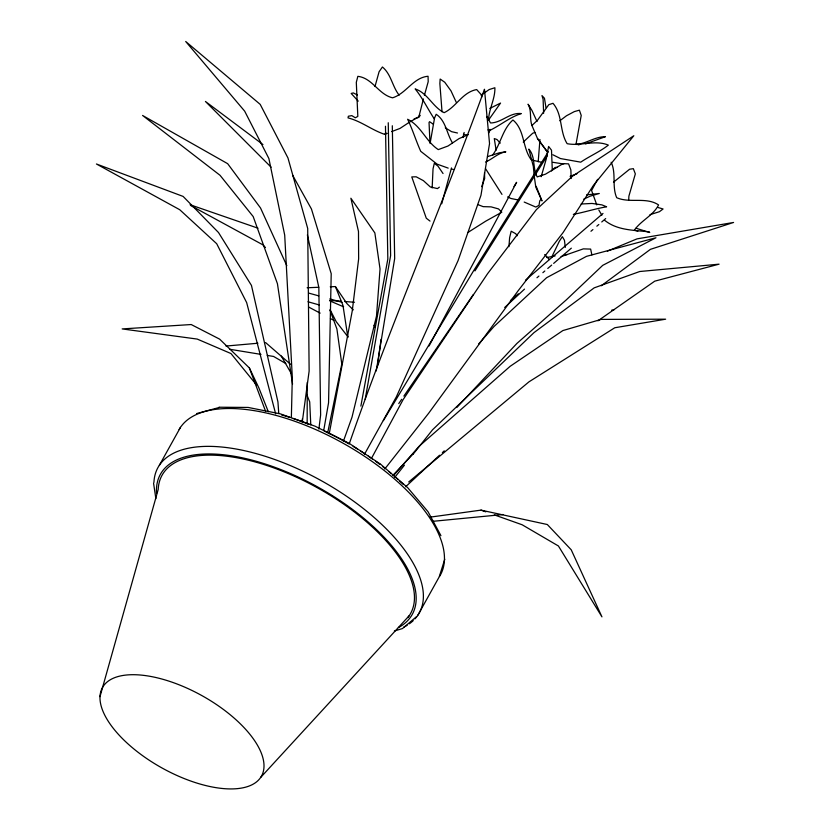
<?xml version="1.0" encoding="UTF-8"?>
<svg xmlns="http://www.w3.org/2000/svg" width="830" height="830" viewBox="0 0 830 830"><rect width="100%" height="100%" fill="white"/><g stroke="black" fill="none" stroke-linecap="round" stroke-linejoin="round"><path stroke-width="1.25" d="M307.162 423.85L307.245 382.495M291.361 417.625L292.316 377.453L284.7 235.118L268.879 158.52L244.674 111.158L185.702 41.5L260.195 104.373L287.969 157.98L307.702 228.458L309.134 371.041L302.234 422.387M302.193 421.516L302.296 418.943M628.694 199.947L628.901 196.129L635.334 173.895L633.352 168.666L629.597 169.227L613.495 182.216M432.16 187.933L433.032 168.864L434.318 163.313L437.929 166.073L443.044 173.522M543.629 113.285L543.111 99.268L541.969 95.585L544.47 98.282L545.974 107.63M410.062 121.865L418.911 116.698L423.414 98.946M508.915 246.686L509.62 237.733L511.176 231.217L515.772 233.718L517.09 235.803M539.957 139.492L538.193 161.777M318.886 429.079L320.629 415.01L318.834 287.419L307.38 234.88M377.443 366.04L381.043 339.408M376.229 370.969L394.675 258.545L392.31 125.755M153.581 483.278L155.874 498.674M323.69 430.625L328.556 402.799L331.212 273.682L311.447 209.004L292.658 175.306M365.179 399.334L390.619 255.547L388.253 122.747M329.24 433.675L352.252 310.887L358.643 258.898L358.487 231.508L350.882 198.225L374.859 232.929L380.036 268.962L376.509 316.002L352.013 417.168L343.361 441.332M360.874 406.109L387.828 259.033L385.473 126.243M327.736 432.575L341.794 364.028L336.897 328.95L329.946 310.078M541.181 176.697L546.233 158.987L548.609 146.443L551.514 150.199L552.292 170.129M463.036 137.5L464.136 132.468M430.075 143.549L434.547 118.036L436.175 114.27C445.98 120.765 446.633 133.651 452.454 142.843M374.984 86.538L379.092 71.733L382.423 66.991C391.2 74.202 392.31 86.569 399.137 95.139M441.716 203.817L451.489 167.919M424.41 95.305L428.197 81.724L428.062 76.256C413.216 77.553 406.254 93.572 392.59 97.816C378.605 94.579 372.514 78.051 357.844 76.329L356.309 82.336L357.823 116.418L355.302 117.777L351.837 115.629L348.361 116.242L348.04 117.891C361.247 121.222 371.778 130.04 384.539 134.304L386.915 133.402M99.994 696.65L158.208 489.43A142.189 64.553 29.1 0 1 308.459 483.019A142.189 64.553 29.1 0 1 407.831 617.593M439.35 576.404L444.776 559.254M349.223 443.915C390.723 324.385 441.29 208.206 484.471 89.267L489.544 143.611L480.964 195.299L458.087 260.579L396.315 396.927L364.443 454.342M488.974 132.779L490.198 129.407L487.926 129.947M481.628 186.657L484.647 178.595L484.523 172.671M418.911 116.698L419.627 115.069L420.177 115.484L418.652 117.383L414.118 118.835M429.058 345.965L516.623 182.31L513.977 186.594M371.467 458.388L403.152 399.552L487.615 273.641L536.419 209.575L572.544 176.157L633.819 135.736L593.564 185.163L563.072 232.587L517.91 291.05L428.685 413.205L384.757 469.002M159.37 465.257L180.442 427.398M551.68 257.186L559.296 241.323L562.346 236.664L564.452 240.275L565.292 247.382M417.915 615.134L438.987 577.275A149.504 67.873 29.1 0 0 345.322 444.486A149.504 67.873 29.1 0 0 179.124 429.546M597.6 179.342L591.583 190.495L596.78 204.875M492.574 155.148C500.698 144.202 502.524 129.075 512.94 119.987C524.975 129.947 522.267 147.937 531.325 159.91L541.378 162.234M383.377 420.623L473.173 271.462L548.319 151.745M474.957 270.922L547.343 155.594M398.753 403.588L401.679 399.313M403.868 396.107L473.359 294.505M541.243 198.941L539.759 200.881L538.981 205.352L535.786 207.054L524.197 202.053M394.8 477.302L404.428 465.184M413.247 454.072L432.503 429.836L533.97 332.643L594.155 287.875L639.723 271.514L719.071 264.168L654.746 281.163L597.963 320.816M393.586 475.538L418.943 446.405L510.149 366.31L562.875 330.568L601.148 319.394L665.65 319.187L614.781 327.757L528.969 381.842L408.692 481.991M478.609 344.035L493.995 326.512L546.597 277.718L586.509 256.346L655.949 237.764L602.715 265.351L566.34 299.838L516.903 343.444L456.739 407.561M260.672 777.43A90.999 41.313 29.1 0 0 162.68 679.241A90.999 41.313 29.1 0 0 122.612 738.773A90.999 41.313 29.1 0 0 260.672 777.43L409.263 615.642M392.818 475.393L413.309 453.74M523.253 142.086L532.725 133.225L534.956 132.427M551.462 170.949L555.166 167.442L557.501 167.421M537.477 138.496L547.489 152.056L537.477 138.496L531.937 125.496L537.498 120.246L548.817 104.663L552.998 103.314C562.896 114.779 559.358 131.254 567.139 143.683C580.834 146.402 594.965 139.533 608.349 145.115C599.955 151.714 589.694 156.061 580.73 162.161L560.458 158.551L552.894 154.764M405.631 486.785L439.547 455.224M442.369 452.599L444.258 450.846M504.692 307.505L524.508 289.11M525.463 280.218L603.005 213.435M510.471 300.585L518.325 293.82M536.968 277.76L538.929 276.068M542.862 272.686L544.822 270.995M547.769 268.464L551.691 265.081M553.662 263.39L571.331 248.17M590.96 231.259L592.921 229.568M596.843 226.185L598.814 224.505M601.75 221.963L605.682 218.581M416.66 616.524L402.457 628.559L394.354 631.018M439.371 187.134L437.503 188.597L430.314 186.947L423.404 180.65L416.193 176.811L411.773 176.915L426.288 218.228L430.002 221.081M559.835 120.796L566.506 115.744L574.339 111.594L579.392 110.183L581.228 115.453L575.958 144.482C586.302 143.818 594.944 136.545 605.454 136.68L585.596 143.87M601.273 285.769L650.44 249.332L733.575 222.461L637.015 238.874L607.342 251.179M481.358 95.045L489.161 89.557L494.888 87.741C495.24 98.874 488.88 108.979 488.517 120.101L500.552 103.065L489.783 108.45M408.962 122.508L399.967 128.442L391.656 131.597M468.037 232.4L485.695 221.185L501.808 212.221L498.55 208.932L491.111 206.867L483.133 206.639L477.634 204.502M583.729 199.148L590.223 196.139L599.291 193.483L586.592 194.874M384.539 134.304L386.863 133.257M570.096 176.323L576.912 173.781M468.328 134.626L459.063 138.6L447.982 146.018L438.292 149.607C425.956 141.546 421.215 125.953 407.623 119.261C412.666 129.677 415.944 140.768 420.737 151.319L437.047 164.122L448.2 168.117M488.808 130.87C499.94 125.766 509.392 117.321 521.282 113.586C509.879 112.185 501.704 122.819 490.561 122.975L486.598 116.418M561.122 256.626L583.334 248.876L590.638 249.093L591.894 254.883M487.521 156.631L499.432 152.772L505.844 151.838C498.021 152.979 492.46 159.121 485.529 162.026M649.973 214.669L659.425 211.702L663.087 208.984L658.221 207.552M196.679 413.548L220.199 407.229L248.16 407.437L280.447 413.88L315.047 426.195L349.025 443.272L380.472 464.115M218.632 407.447L219.4 407.24M546.814 257.559L555.146 255.868M573.343 214.348C584.538 212.252 595.359 208.704 606.606 206.784L601.906 204.875L592.008 203.443L581.135 204.014M429.753 517.194L480.975 510.128L547.312 524.519L571.216 549.792L601.947 616.866L558.414 545.984L522.163 524.778L494.296 514.87M611.7 310.161L613.889 309.891M564.774 254.831L567.181 254.561M432.918 521.323L502.959 514.538M225.957 346.058L257.912 343.236M604.935 220.531C617.707 230.667 634.079 230.024 649.195 231.912L649.714 232.493L636.019 228.24M307.142 287.761L318.699 287.273M330.267 286.786L335.403 286.568L346.971 303.656L353.331 309.881M329.676 300.367L340.85 301.217M344.575 301.498L354.514 302.255M552.894 162.306L563.746 163.998M229.557 349.233L260.994 354.389M267.291 355.416L273.578 356.454L285.8 363.53M518.532 200.04L510.969 198.484L507.597 196.949M457.496 133.007L451.572 131.669L445.285 127.779M463.42 134.335L466.968 135.134M451.437 168.957L453.585 169.517M308.916 293.156L318.73 295.864M329.79 298.914L342.064 302.307M307.971 301.767L319.145 304.921M637.845 231.165L634.359 230.159C641.061 220.458 653.355 215.478 658.574 204.927C646.114 196.606 630.084 203.537 616.7 197.716C611.752 186.439 616.451 173.221 611.16 162.255M576.84 144.244L578.987 144.949M190.06 204.72L258.016 228.198M480.975 510.128L485.82 511.851M329.603 300.771L343.63 306.82M357.388 94.973L353.352 92.939L351.183 93.437L358.228 101.136M308.698 307.069L320.141 313.118M330.433 318.564L333.868 320.38M191.004 205.716L262.809 244.798L265.434 247.527M433.26 124.158L429.546 121.688L429.048 122.518L429.95 142.387M262.944 144.544L205.435 101.468L271.12 167.193M265.579 342.562L290.479 364.225M380.69 464.281L407.634 487.615L428.031 511.716L440.927 535.661M268.308 411.721L258.825 387.786L249.363 367.929L219.618 339.128L191.211 324.54L122.176 328.919L197.229 339.076L230.979 353.549L256.439 384.85M544.688 254.561L549.429 259.562M500.251 143.123L496.994 139.544L494.286 138.558L496.101 150.199M347.946 336.824L336.16 321.594L330.174 309.849M434.235 118.825C427.73 108.927 422.709 98.179 415.156 88.914C427.824 93.136 432.586 106.997 444.164 112.683C456.376 106.831 462.621 92.068 476.679 89.578L481.11 94.527L481.857 96.996M485.488 168.583L501.984 194.396M374.029 325.287L375.368 327.394M598.814 209.98L601.875 215.25M281.277 356.029L291.496 373.915M456.303 102.381L450.991 90.864L444.756 82.263L440.159 79.037L439.858 83.529L442.027 111.77M537.01 121.491L531.957 110.463L528.067 104.196C531.864 110.691 529.436 118.607 531.937 125.496M286.827 265.704L260.527 207.988L227.669 163.686L142.573 115.453L220.043 175.306L253.181 216.557L277.428 283.704L292.554 384.114M335.403 286.568L342.966 305.388L347.874 337.26M306.861 394.8L309.704 401.896L310.794 424.981M249.363 367.929L265.59 411.286M275.643 413.838L246.666 302.618L216.692 243.719L179.737 209.72L96.425 163.987L183.129 196.43L218.498 232.525L251.459 285.427L277.946 401.969L278.766 413.548M536.19 186.345L541.99 200.933L535.775 187.02L534.198 175.877M534.084 174.715L533.327 166.467L528.866 149.089C535.734 156.694 532.362 168.282 537.207 176.915L545.497 174.155L563.093 163.624L568.581 163.863L570.864 169.943L571.185 178.512M153.934 482.427A149.504 67.873 29.1 0 1 314.072 476.794A149.504 67.873 29.1 0 1 414.959 618.879M413.236 620.622A149.504 67.873 29.1 0 1 409.335 623.807M407.167 625.249A149.504 67.873 29.1 0 1 403.671 627.2M156.559 493.456A144.098 65.414 29.1 0 1 317.703 486.982A144.098 65.414 29.1 0 1 398.41 627.584M281.474 414.917A144.098 65.414 29.1 0 1 289.753 417.386M293.363 418.569A144.098 65.414 29.1 0 1 309.144 424.389M324.509 431.081A144.098 65.414 29.1 0 1 348.673 443.739M353.113 446.364A144.098 65.414 29.1 0 1 357.533 449.072M360.822 451.147A144.098 65.414 29.1 0 1 365.159 453.989M368.364 456.147A144.098 65.414 29.1 0 1 372.566 459.083M375.658 461.304A144.098 65.414 29.1 0 1 379.673 464.281M382.848 466.719A144.098 65.414 29.1 0 1 384.933 468.359M389.052 471.699A144.098 65.414 29.1 0 1 391.075 473.391M394.053 475.943A144.098 65.414 29.1 0 1 397.923 479.377M399.801 481.099A144.098 65.414 29.1 0 1 403.442 484.554"/></g></svg>
